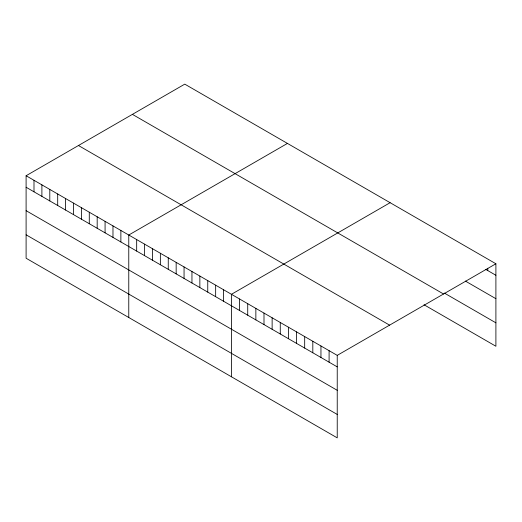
<?xml version="1.0" encoding="UTF-8"?>
<svg xmlns="http://www.w3.org/2000/svg" width="522" height="522" viewBox="0 0 522 522"><rect width="100%" height="100%" fill="white"/><g stroke="black" fill="none" stroke-linecap="round" stroke-linejoin="round"><path stroke-width="0.78" d="M26.1 175.744L337.232 355.371L337.232 437.86L26.1 258.233L26.1 175.744L184.768 84.14L495.9 263.767L495.9 346.256L424.021 304.757M287.446 143.413L128.771 235.024L128.771 317.513M390.117 202.693L231.448 294.297L231.448 376.793M337.232 355.371L495.9 263.767M485.728 269.398L495.9 275.27M465.383 281.077L495.9 298.695M444.366 293.077L495.9 322.831M132.412 114.37L443.537 293.997M78.463 145.514L389.588 325.141M26.1 187.248L337.232 366.875M26.1 210.673L337.232 390.299M26.1 234.809L337.232 414.435M487.763 268.269L487.763 270.572M329.095 350.673L329.095 362.177M320.952 345.975L320.952 357.479M312.815 341.277L312.815 352.781M304.678 336.579L304.678 348.083M296.542 331.881L296.542 343.385M288.405 327.183L288.405 338.687M280.268 322.485L280.268 333.989M272.132 317.787L272.132 329.291M263.995 313.089L263.995 324.593M255.858 308.391L255.858 319.895M247.722 303.693L247.722 315.197M239.585 298.995L239.585 310.499M223.547 289.743L223.547 301.24M215.651 285.182L215.651 296.685M207.749 280.621L207.749 292.124M199.854 276.06L199.854 287.563M191.952 271.499L191.952 283.002M184.057 266.938L184.057 278.441M176.162 262.383L176.162 273.887M168.26 257.822L168.26 269.326M160.365 253.261L160.365 264.765M152.463 248.7L152.463 260.204M144.568 244.139L144.568 255.643M136.673 239.585L136.673 251.082M120.876 230.463L120.876 241.967M112.974 225.902L112.974 237.406M105.079 221.341L105.079 232.845M97.183 216.78L97.183 228.284M89.282 212.226L89.282 223.729M81.386 207.665L81.386 219.168M73.485 203.104L73.485 214.607M65.589 198.543L65.589 210.046M57.694 193.982L57.694 205.485M49.792 189.421L49.792 200.924M41.897 184.866L41.897 196.37M33.995 180.305L33.995 191.809"/></g></svg>
